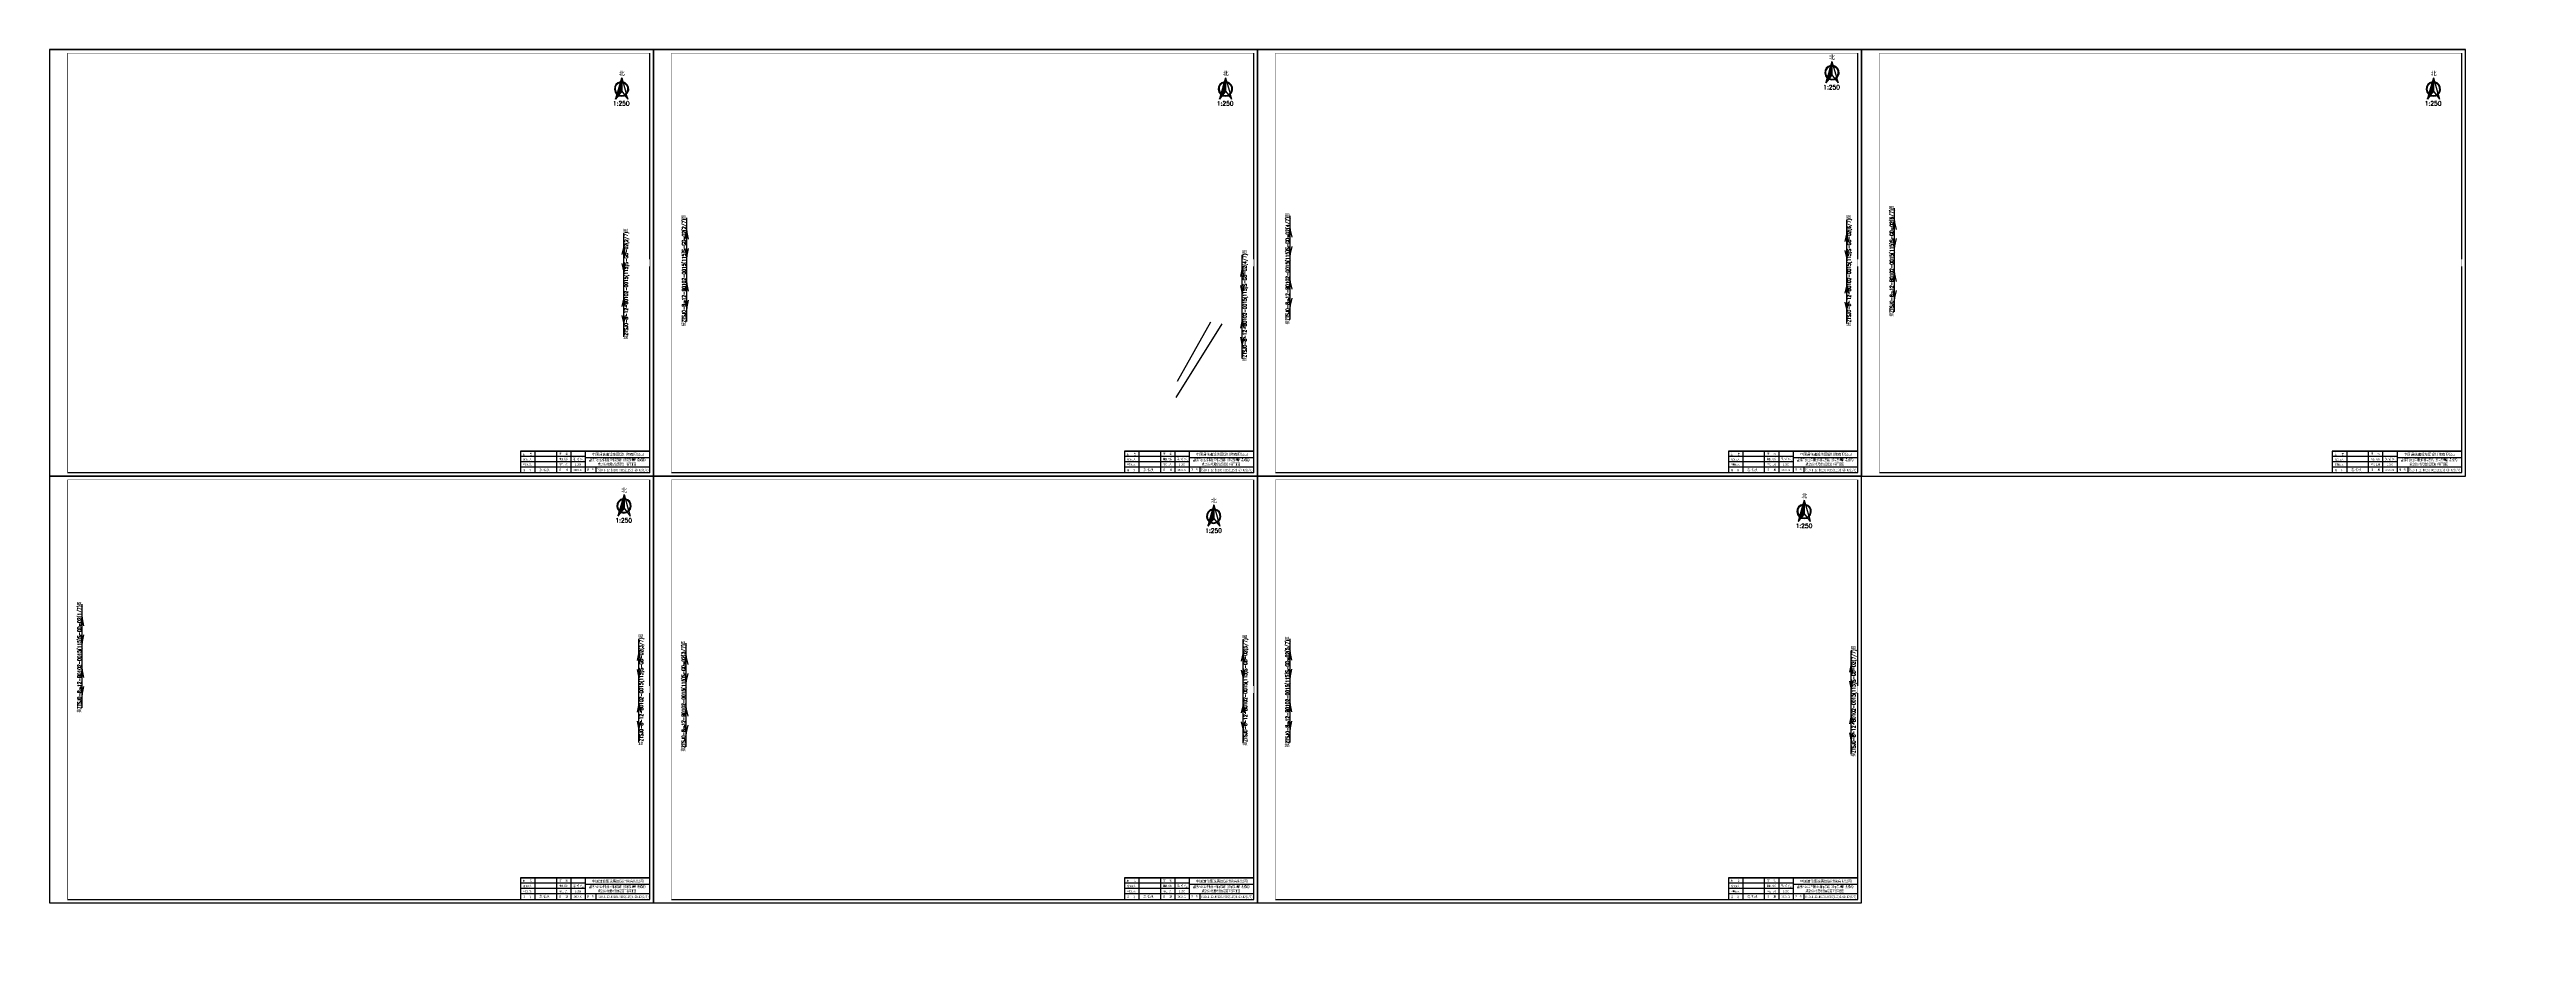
# Paper-space layout '布局1' of a CAD drawing. Header units: inches. Extents: x -1132 to 590, y -479 to 143.
# The model-space entities are those that its viewports show. They can reach past a viewport. Long polylines and large blocks are cut down to what shows.
import ezdxf
from ezdxf.enums import TextEntityAlignment as Align

# ---------------------------------------------------------------- set-up
doc = ezdxf.new("R2010")
doc.units = ezdxf.units.IN
doc.header["$LTSCALE"] = 0.5
doc.header["$MEASUREMENT"] = 0
doc.linetypes.add('XX21', pattern=[3, 2, -1])
for name, color, linetype in [('0_RDCAD', 2, 'Continuous'), ('1_RDCAD', 3, 'Continuous'), ('3_RDCAD', 4, 'Continuous'), ('4_RDCAD', 7, 'Continuous'), ('BJ04', 7, 'Continuous'), ('BJ09', 7, 'Continuous'), ('PAPERFRAME', 7, 'Continuous'), ('xxxxxxxxxxxxxxxxxxxxxxxxxxxxx', 7, 'Continuous'), ('底图', 7, 'Continuous'), ('通信管线', 7, 'Continuous'), ('通信管道', 7, 'Continuous')]:
    doc.layers.add(name, color=color, linetype=linetype)
doc.layers.get('xxxxxxxxxxxxxxxxxxxxxxxxxxxxx').freeze()
doc.styles.get("Standard").update_dxf_attribs({"font": 'txt.shx', "bigfont": 'hztxt.shx'})
doc.styles.add('STYLE1', font='')
doc.styles.add('单线宋体', font='txt.shx', dxfattribs={"width": 0.75, "bigfont": 'hztxt.shx'})
doc.styles.add('标题文字', font='', dxfattribs={"width": 0.68})
doc.styles.add('标题栏', font='simhei.ttf', dxfattribs={"width": 0.68})
doc.styles.get('STYLE1').set_extended_font_data('SimSun')
doc.styles.get('标题文字').set_extended_font_data('SimSun')

# ---------------------------------------------------------------- blocks, each defined once
blk = doc.blocks.new('3131')
for p, q in [((506307, 313122.6), (506727, 313122.6)), ((506727, 313122.6), (506307, 313122.6)), ((506307, 313122.6), (506307, 312974.2)), ((506724.5, 312976.7), (506724.5, 313120.1)), ((506727, 312974.2), (506727, 313122.6)), ((506307, 312974.2), (506307, 312825.7)), ((506724.5, 312828.2), (506724.5, 312971.7)), ((506727, 312825.7), (506727, 312974.2)), ((506307, 312825.7), (506727, 312825.7)), ((506319.5, 312828.2), (506724.5, 312828.2))]:
    blk.add_line(p, q)
at = {"const_width": 0.35}
for points in [[(506319.5, 312971.7), (506319.5, 313120.1), (506724.5, 313120.1), (506724.5, 312971.7)], [(506724.5, 312971.7), (506724.5, 312828.2), (506319.5, 312828.2), (506319.5, 312971.7)]]:
    blk.add_lwpolyline(points, dxfattribs=at)
blk = doc.blocks.new('M9502')
at = {"linetype": 'Continuous'}
for p, q in [((2.5, 0), (0, 0)), ((4.125, 1.25), (2.5, 0)), ((2.5, 0), (4.125, -1.25)), ((6.6875, 0), (3.3125, 0)), ((7.5, 0), (5.875, 1.25)), ((5.875, -1.25), (7.5, 0)), ((12.5, 0), (7.5, 0)), ((14.125, 1.25), (12.5, 0)), ((12.5, 0), (14.125, -1.25)), ((16.6875, 0), (13.3125, 0)), ((17.5, 0), (15.875, 1.25)), ((15.875, -1.25), (17.5, 0)), ((20, 0), (17.5, 0))]:
    blk.add_line(p, q, dxfattribs=at)
blk = doc.blocks.new('941')
for p, q in [((-0.5, -1), (-0.5, 1)), ((0.5, -1), (0.5, 1))]:
    blk.add_line(p, q)
blk = doc.blocks.new('RDCADTITLE')
at = {"ltscale": 10}
blk.add_line((-160, 30), (-130, 30), dxfattribs=at)
at = {"color": 0, "ltscale": 10}
blk.add_lwpolyline([(-180, 30, 0, 0, 0), (0, 30, 0.5, 180, 0)], format="xyseb", dxfattribs=at)
at = {"ltscale": 10, "const_width": 0.5}
blk.add_lwpolyline([(-180, 0), (-180, 30), (0, 30)], dxfattribs=at)
at = {"ltscale": 10}
blk.add_lwpolyline([(-180, 30), (0, 30), (-180, 30)], dxfattribs=at)
at = {"layer": '0_RDCAD', "color": 0}
for p, q in [((-180, 30), (-180, 0)), ((-90, 22.5), (-180, 22.5)), ((-90, 15), (-180, 15)), ((0, 7.5), (-180, 7.5)), ((-180, 0), (0, 0)), ((-160, 30), (-160, 0)), ((-130, 30), (-130, 0)), ((-110, 30), (-110, 0)), ((-90, 30), (-90, 0)), ((-90, 21), (0, 21)), ((-75, 7.5), (-75, 0)), ((0, 0), (0, 30))]:
    blk.add_line(p, q, dxfattribs=at)
at = {"layer": '1_RDCAD', "color": 0}
blk.add_line((0, 30), (-180, 30), dxfattribs=at)
for s, height, style, width, p in [('主    管', 2.8, 'STYLE1', 0.75, (-170.4, 26)), ('总负责人', 2.8, 'STYLE1', 0.75, (-170.4, 18.5)), ('设\u3000\u3000计', 2.8, 'STYLE1', 0.75, (-170.4, 3.4)), ('单项负责人', 2.8, 'STYLE1', 0.6, (-170.3, 11.2)), ('单位、比例', 2.8, 'STYLE1', 0.6, (-120, 11.2)), ('中国通信建设集团设计院有限公司', 3.6, '标题栏', 0.95, (-44.5, 25.5))]:
    blk.add_text(s, height=height, dxfattribs=dict(style=style, width=width)).set_placement(p, align=Align.MIDDLE)
at = {"style": 'STYLE1'}
for s, width, p in [('制图、校核', 0.6, (-120, 18.8)), ('审\u3000\u3000核', 0.75, (-120, 26.2)), ('日\u3000\u3000期', 0.75, (-120, 3.8)), ('图  号', 0.75, (-82.5, 3.8))]:
    blk.add_text(s, height=2.8, dxfattribs=dict(at, width=width)).set_placement(p, align=Align.MIDDLE_CENTER)
at = {"style": 'STYLE1', "width": 0.75}
for tag, p in [('A1', (-145, 26.2)), ('A3', (-145, 18.8)), ('A4', (-145, 11.2)), ('A4', (-145, 3.8)), ('B1', (-100, 26.2)), ('B2', (-100, 18.8)), ('B3', (-100, 11.2)), ('B4', (-100, 3.8))]:
    blk.add_attdef(tag, text='', height=2.8, dxfattribs=at).set_placement(p, align=Align.MIDDLE_CENTER)
at = {"layer": '4_RDCAD', "style": '标题文字', "width": 0.65}
for tag, height, p in [('ZTSJ4-09-系统立项编码-流水号+设计阶段-专业代码-图号', 2.8, (-37.6, 3.8)), ('C2', 3.4, (-45, 18)), ('C3', 3.4, (-45, 11.7))]:
    blk.add_attdef(tag, text='', height=height, dxfattribs=at).set_placement(p, align=Align.MIDDLE_CENTER)
blk = doc.blocks.new('chencunxu')
at = {"const_width": 0.1}
for points in [[(1324.4, 542.4), (1324.5, 542.4), (1324.6, 542.5), (1324.7, 542.5), (1324.8, 542.6), (1325.1, 542.7), (1325.4, 542.9), (1325.4, 542.9), (1325.4, 542.9), (1325.4, 542.8), (1325.4, 542.8), (1325.4, 542.7), (1325.4, 542.7), (1325.4, 542.6), (1325.4, 542.5), (1325.4, 542.5), (1325.3, 542.5), (1325.3, 542.4), (1325.3, 542.4), (1325.3, 542.3), (1325.4, 542.2), (1325.4, 542.1), (1325.4, 542), (1325.4, 542), (1325.4, 542), (1325.3, 542), (1325.3, 542.1), (1325.3, 542.1), (1325.2, 542.1), (1325.2, 542.2), (1325.1, 542.2), (1325.1, 542.3), (1325.1, 542.3), (1325, 542.4), (1325, 542.3), (1325, 542.2), (1325, 542.1), (1325, 542), (1325, 541.9), (1325, 541.8), (1324.9, 541.7), (1324.9, 541.6), (1324.9, 541.5), (1324.9, 541.4), (1324.9, 541.2), (1324.9, 541.1), (1324.8, 541), (1324.8, 540.8), (1324.8, 540.7), (1324.8, 540.7), (1324.8, 540.5), (1324.8, 540.6), (1324.8, 540.6)], [(1326.1, 542.7), (1326, 542.5), (1326, 542.5), (1326, 542.4), (1325.9, 542.3), (1325.9, 542.3), (1325.8, 542.2), (1325.8, 542.1), (1325.8, 542), (1325.7, 541.9), (1325.7, 541.8), (1325.6, 541.7), (1325.6, 541.6), (1325.5, 541.5), (1325.5, 541.4), (1325.5, 541.3), (1325.4, 541.2), (1325.4, 541.2), (1325.4, 541.1), (1325.4, 541.1), (1325.4, 541.1), (1325.4, 541.1), (1325.7, 541.1), (1325.8, 541.1), (1326, 541.2), (1326.1, 541.2), (1326.1, 541.3), (1326.1, 541.3), (1326.2, 541.3), (1326.1, 541.4), (1326.1, 541.4), (1326.1, 541.4)], [(1325.4, 540.9), (1325.3, 540.9), (1325.3, 540.8), (1325.3, 540.8), (1325.3, 540.8), (1325.3, 540.8), (1325.3, 540.8), (1325.3, 540.7), (1325.3, 540.7), (1325.3, 540.7), (1325.3, 540.6), (1325.4, 540.6), (1325.4, 540.6), (1325.4, 540.6), (1325.4, 540.6), (1325.5, 540.6), (1325.5, 540.6), (1325.5, 540.6), (1325.5, 540.6), (1325.6, 540.6), (1325.6, 540.6), (1325.6, 540.6), (1325.6, 540.6)], [(1325.4, 541.9), (1325.5, 541.9), (1325.6, 542), (1325.7, 542), (1325.8, 542.1), (1325.9, 542.1), (1326, 542.1), (1326.1, 542.1), (1326.2, 542.2), (1326.2, 542.2), (1326.3, 542.2)], [(1325.9, 541.6), (1325.9, 541.5), (1325.9, 541.5), (1325.8, 541.4), (1325.8, 541.4), (1325.8, 541.3), (1325.8, 541.3), (1325.8, 541.2), (1325.8, 541.1), (1325.8, 540.8), (1325.8, 540.7), (1325.8, 540.4), (1325.8, 540.3), (1325.7, 540.3), (1325.7, 540.4), (1325.7, 540.4)], [(1326.5, 540.9), (1326.6, 540.9), (1326.6, 540.9), (1326.6, 540.9), (1326.7, 540.9), (1326.7, 540.8), (1326.7, 540.8), (1326.8, 540.8), (1326.8, 540.8), (1326.8, 540.8), (1326.9, 540.7), (1326.9, 540.7)], [(1327, 541.8), (1327.1, 541.8), (1327.1, 541.9), (1327.2, 541.9), (1327.2, 541.9), (1327.3, 542), (1327.4, 542), (1327.5, 542.1), (1327.6, 542.1), (1327.7, 542.1), (1327.9, 542.1), (1327.9, 542.2), (1328.1, 542.2), (1328.2, 542.2), (1328.3, 542.2), (1328.4, 542.3), (1328.6, 542.3), (1328.6, 542.3), (1328.7, 542.4), (1328.8, 542.4), (1328.9, 542.4), (1328.9, 542.4), (1328.9, 542.4), (1328.9, 542.5), (1328.9, 542.5), (1328.8, 542.5), (1328.8, 542.5)], [(1328.5, 542.9), (1328.5, 542.9), (1328.5, 542.8), (1328.4, 542.7), (1328.4, 542.6), (1328.3, 542.6), (1328.3, 542.5), (1328.2, 542.4), (1328.2, 542.4), (1328.1, 542.3), (1328.1, 542.1), (1328, 542), (1327.9, 541.9), (1327.9, 541.8), (1327.8, 541.7), (1327.8, 541.6), (1327.7, 541.6), (1327.7, 541.5), (1327.7, 541.5), (1327.6, 541.4), (1327.5, 541.3), (1327.5, 541.3), (1327.5, 541.2), (1327.5, 541.2), (1327.5, 541.2), (1327.5, 541.2), (1327.5, 541.2), (1327.5, 541.2), (1327.5, 541.2)], [(1327.9, 541.7), (1327.9, 541.7), (1327.9, 541.7), (1327.9, 541.7), (1327.9, 541.7), (1327.9, 541.6), (1327.9, 541.6), (1327.9, 541.6), (1327.9, 541.6), (1327.9, 541.6), (1327.9, 541.5), (1327.9, 541.3), (1327.8, 541.2), (1327.8, 541), (1327.8, 540.9), (1327.8, 540.8), (1327.8, 540.6)], [(1327.9, 541.3), (1327.9, 541.3), (1327.9, 541.3), (1327.9, 541.4), (1328, 541.4), (1328, 541.5), (1328, 541.5), (1328.1, 541.6), (1328.2, 541.7), (1328.2, 541.7), (1328.3, 541.8), (1328.3, 541.8), (1328.4, 541.8), (1328.4, 541.8), (1328.4, 541.7), (1328.4, 541.7), (1328.5, 541.7), (1328.5, 541.7), (1328.4, 541.6), (1328.4, 541.5), (1328.4, 541.5), (1328.4, 541.4), (1328.5, 541.3), (1328.5, 541.3), (1328.5, 541.2), (1328.5, 541.1), (1328.5, 541), (1328.5, 541), (1328.5, 540.9), (1328.5, 540.8), (1328.5, 540.7), (1328.6, 540.6), (1328.6, 540.5), (1328.6, 540.5), (1328.6, 540.5), (1328.5, 540.5), (1328.5, 540.5), (1328.5, 540.5), (1328.5, 540.5), (1328.3, 540.7), (1328.1, 540.9), (1328, 541), (1328, 541), (1328, 541), (1328, 541.1), (1328, 541.1), (1328, 541.1), (1328, 541.1), (1328, 541.1), (1328, 541.2), (1328.1, 541.2), (1328.1, 541.2), (1328.2, 541.2), (1328.2, 541.2), (1328.2, 541.2), (1328.3, 541.3), (1328.4, 541.3), (1328.5, 541.3), (1328.6, 541.3), (1328.7, 541.3), (1328.8, 541.3), (1328.9, 541.3)], [(1329.4, 541.7), (1329.5, 541.7), (1329.6, 541.7), (1329.7, 541.7), (1329.7, 541.8), (1329.8, 541.8), (1329.9, 541.8), (1330, 541.8), (1330.1, 541.8), (1330.1, 541.8), (1330.2, 541.8), (1330.2, 541.8), (1330.2, 541.8), (1330.3, 541.8), (1330.3, 541.8), (1330.3, 541.8), (1330.3, 541.8), (1330.3, 541.8), (1330.3, 541.7), (1330.3, 541.7), (1330.2, 541.7), (1330.2, 541.6), (1330.2, 541.5), (1330.2, 541.5), (1330.1, 541.4), (1330.1, 541.3), (1330.1, 541.3), (1330.1, 541.2), (1330.1, 541.1), (1330, 541), (1330, 541), (1330, 540.9), (1330, 540.9), (1330, 540.9), (1330, 540.8), (1330.1, 540.8), (1330.1, 540.8), (1330.1, 540.7), (1330.1, 540.7), (1330.2, 540.6), (1330.2, 540.6), (1330.3, 540.6), (1330.4, 540.6), (1330.6, 540.5), (1330.8, 540.5), (1331, 540.5), (1331.1, 540.5), (1331.3, 540.5), (1331.4, 540.5), (1331.5, 540.5), (1331.6, 540.5), (1331.7, 540.6), (1331.8, 540.6), (1331.9, 540.6), (1331.9, 540.6), (1331.9, 540.7), (1331.9, 540.7), (1331.8, 540.7), (1331.7, 540.8), (1331.7, 540.9), (1331.6, 541), (1331.6, 541), (1331.6, 541), (1331.5, 541), (1331.5, 541)], [(1329.9, 542.6), (1329.9, 542.5), (1329.9, 542.5), (1329.9, 542.5), (1329.9, 542.4), (1329.9, 542.4), (1329.9, 542.3), (1329.8, 542.2), (1329.8, 542), (1329.8, 542), (1329.8, 541.9), (1329.8, 541.7), (1329.8, 541.6), (1329.8, 541.5), (1329.7, 541.3), (1329.7, 541.2), (1329.7, 541.1), (1329.7, 541), (1329.7, 541), (1329.7, 540.8), (1329.7, 540.7), (1329.7, 540.7), (1329.7, 540.6), (1329.7, 540.6)], [(1330.7, 542.2), (1330.7, 542.2), (1330.7, 542.1), (1330.7, 542.1), (1330.6, 542.1), (1330.6, 542), (1330.6, 542), (1330.6, 542), (1330.6, 541.9), (1330.6, 541.8), (1330.6, 541.6), (1330.6, 541.5), (1330.6, 541.5), (1330.6, 541.4), (1330.6, 541.3)], [(1330.7, 542.3), (1330.7, 542.3), (1330.7, 542.3), (1330.8, 542.4), (1330.8, 542.4), (1330.9, 542.5), (1330.9, 542.5), (1331, 542.5), (1331, 542.5), (1331, 542.5), (1331, 542.5), (1331.1, 542.5), (1331.1, 542.4), (1331.1, 542.4), (1331.1, 542.3), (1331.1, 542.2), (1331.1, 542), (1331.1, 541.9), (1331.1, 541.8), (1331.1, 541.7), (1331.1, 541.6), (1331.1, 541.5), (1331.1, 541.4), (1331.1, 541.4), (1331.1, 541.3), (1331.1, 541.3), (1331.1, 541.3), (1331.1, 541.2), (1331.1, 541.2), (1331.1, 541.2), (1331.1, 541.1), (1331.1, 541.1), (1331.1, 541.1), (1331.1, 541.1), (1331.1, 541.1), (1331.1, 541.1), (1331.1, 541.1), (1331.1, 541.1), (1331.1, 541.2), (1331, 541.2), (1331, 541.3), (1331, 541.4), (1331, 541.4), (1331, 541.4), (1330.9, 541.4)], [(1330.6, 541.6), (1330.7, 541.6), (1330.7, 541.6), (1330.7, 541.6), (1330.8, 541.6), (1330.8, 541.6), (1330.9, 541.6), (1330.9, 541.6), (1330.9, 541.6), (1330.9, 541.6), (1330.9, 541.6), (1330.9, 541.6), (1330.9, 541.6), (1330.9, 541.6)], [(1330.6, 541.1), (1330.6, 541.1), (1330.7, 541.1), (1330.7, 541.1), (1330.8, 541.1), (1330.8, 541.1), (1330.9, 541.1), (1330.9, 541.1), (1331, 541.1), (1331, 541.1), (1331, 541.1), (1331, 541.1)]]:
    blk.add_lwpolyline(points, dxfattribs=at)

msp = doc.modelspace()

# ---------------------------------------------------------------- wipeouts: each hides what was drawn before it
at = {"linetype": 'Continuous'}
for points in [[(507622.4, 313316.1), (507622.4, 313261.7), (507650.7, 313261.7), (507650.7, 313316.1)], [(508470.7, 313302), (508470.7, 313247.6), (508499.1, 313247.6), (508499.1, 313302)], [(508467.4, 313015.9), (508467.4, 312961.5), (508495.7, 312961.5), (508495.7, 313015.9)]]:
    msp.add_wipeout(points, dxfattribs=at).dxf.layer = '通信管道'
msp.add_wipeout([(507636.7, 313017), (507636.7, 312962.5), (507665.1, 312962.5), (507665.1, 313017)], dxfattribs=at).translate(0, 0, 164.6).dxf.layer = '通信管道'

psp = doc.layouts.new('布局1')

# ---------------------------------------------------------------- hatches: boundary and pattern name
h = psp.add_hatch()
h.set_pattern_fill('ANSI31', color=256, scale=0.5, style=0)
h.set_pattern_definition([(45, (-734.50741, 115.248686), (-0.04419417, 0.04419417), [])])
h.paths.add_polyline_path([(-737.6, 112, 0.081754), (-736.4, 111.2), (-734.4, 113.7), (-734.4, 123)])
h.paths.add_polyline_path([(-738.7, 108.2), (-736.7, 110.8, -0.063071), (-737.7, 111.4)])
h = psp.add_hatch()
h.set_pattern_fill('ANSI31', color=256, scale=0.5, style=0)
h.set_pattern_definition([(45, (-314.50741, 115.248686), (-0.04419417, 0.04419417), [])])
h.paths.add_polyline_path([(-317.6, 112, 0.081754), (-316.4, 111.2), (-314.4, 113.7), (-314.4, 123)])
h.paths.add_polyline_path([(-318.7, 108.2), (-316.7, 110.8, -0.063071), (-317.7, 111.4)])
h = psp.add_hatch()
h.set_pattern_fill('ANSI31', color=256, scale=0.5, style=0)
h.set_pattern_definition([(45, (107.16144, 126.58229), (-0.04419417, 0.04419417), [])])
h.paths.add_polyline_path([(104.1, 123.3, 0.081754), (105.3, 122.5), (107.2, 125), (107.2, 134.4)])
h.paths.add_polyline_path([(103, 119.5), (105, 122.1, -0.063071), (103.9, 122.8)])
h = psp.add_hatch()
h.set_pattern_fill('ANSI31', color=256, scale=0.5, style=0)
h.set_pattern_definition([(45, (525.49259, 115.248686), (-0.04419417, 0.04419417), [])])
h.paths.add_polyline_path([(522.4, 112, 0.081754), (523.6, 111.2), (525.6, 113.7), (525.6, 123)])
h.paths.add_polyline_path([(521.3, 108.2), (523.3, 110.8, -0.063071), (522.3, 111.4)])
h = psp.add_hatch()
h.set_pattern_fill('ANSI31', color=256, scale=0.5, style=0)
h.set_pattern_definition([(45, (-732.81309, -174.81386), (-0.04419417, 0.04419417), [])])
h.paths.add_polyline_path([(-735.9, -178.1, 0.081754), (-734.7, -178.9), (-732.7, -176.4), (-732.7, -167)])
h.paths.add_polyline_path([(-737, -181.9), (-735, -179.3, -0.063071), (-736.1, -178.6)])
h = psp.add_hatch()
h.set_pattern_fill('ANSI31', color=256, scale=0.5, style=0)
h.set_pattern_definition([(45, (87.922254, -178.67579), (-0.04419417, 0.04419417), [])])
h.paths.add_polyline_path([(84.8, -181.9, 0.081754), (86, -182.8), (88, -180.3), (88, -170.9)])
h.paths.add_polyline_path([(83.8, -185.7), (85.7, -183.2, -0.063071), (84.7, -182.5)])
h = psp.add_hatch()
h.set_pattern_fill('ANSI31', color=256, scale=0.5, style=0)
h.set_pattern_definition([(45, (-322.675657, -181.9707), (-0.04419417, 0.04419417), [])])
h.paths.add_polyline_path([(-325.8, -185.2, 0.081754), (-324.6, -186.1), (-322.6, -183.5), (-322.6, -174.2)])
h.paths.add_polyline_path([(-326.8, -189), (-324.9, -186.5, -0.063071), (-325.9, -185.8)])

# ---------------------------------------------------------------- linework, layer by layer
for p, q in [((-348.8, -99.3), (-316.7, -48.1)), ((-347.9, -88.1), (-324.8, -46.7))]:
    psp.add_line(p, q)
for points in [[(-734.4, 123), (-737.6, 112)], [(-734.4, 123), (-734.4, 113.7)], [(-734.4, 123), (-731.3, 112.1)], [(-314.4, 123), (-317.6, 112)], [(-314.4, 123), (-314.4, 113.7)], [(-314.4, 123), (-311.3, 112.1)], [(103.9, 122.8), (103, 119.5)], [(105, 122.1), (103, 119.5)], [(107.2, 134.4), (104.1, 123.3)], [(107.2, 125), (105.3, 122.5)], [(107.2, 134.4), (107.2, 125)], [(107.2, 134.4), (110.3, 123.4)], [(107.2, 125), (109.1, 122.5)], [(109.4, 122.1), (111.5, 119.5)], [(110.5, 122.9), (111.5, 119.5)], [(525.6, 123), (522.4, 112)], [(525.6, 123), (525.6, 113.7)], [(525.6, 123), (528.7, 112.1)], [(-737.7, 111.4), (-738.7, 108.2)], [(-736.7, 110.8), (-738.7, 108.2)], [(-734.4, 113.7), (-736.4, 111.2)], [(-734.4, 113.7), (-732.5, 111.2)], [(-732.2, 110.8), (-730.2, 108.2)], [(-731.2, 111.5), (-730.2, 108.2)], [(-317.7, 111.4), (-318.7, 108.2)], [(-316.7, 110.8), (-318.7, 108.2)], [(-314.4, 113.7), (-316.4, 111.2)], [(-314.4, 113.7), (-312.5, 111.2)], [(-312.2, 110.8), (-310.2, 108.2)], [(-311.2, 111.5), (-310.2, 108.2)], [(522.3, 111.4), (521.3, 108.2)], [(523.3, 110.8), (521.3, 108.2)], [(525.6, 113.7), (523.6, 111.2)], [(525.6, 113.7), (527.5, 111.2)], [(527.8, 110.8), (529.8, 108.2)], [(528.8, 111.5), (529.8, 108.2)], [(-732.7, -167), (-735.9, -178.1)], [(-732.7, -167), (-732.7, -176.4)], [(-732.7, -167), (-729.6, -178)], [(88, -170.9), (84.8, -181.9)], [(88, -170.9), (88, -180.3)], [(88, -170.9), (91.1, -181.9)], [(-736.1, -178.6), (-737, -181.9)], [(-735, -179.3), (-737, -181.9)], [(-732.7, -176.4), (-734.7, -178.9)], [(-732.7, -176.4), (-730.8, -178.9)], [(-730.5, -179.3), (-728.5, -181.9)], [(-729.5, -178.5), (-728.5, -181.9)], [(-325.9, -185.8), (-326.8, -189)], [(-324.9, -186.5), (-326.8, -189)], [(-322.6, -174.2), (-325.8, -185.2)], [(-322.6, -183.5), (-324.6, -186.1)], [(-322.6, -174.2), (-322.6, -183.5)], [(-322.6, -174.2), (-319.5, -185.1)], [(-322.6, -183.5), (-320.7, -186)], [(-320.4, -186.4), (-318.4, -189)], [(-319.3, -185.7), (-318.4, -189)], [(84.7, -182.5), (83.8, -185.7)], [(85.7, -183.2), (83.8, -185.7)], [(88, -180.3), (86, -182.8)], [(88, -180.3), (89.9, -182.7)], [(90.2, -183.1), (92.2, -185.7)], [(91.3, -182.4), (92.2, -185.7)]]:
    psp.add_lwpolyline(points)
for centre, radius, start, end in [((107.2, 126.6), 5, 98.6099, 79.8232), ((107.2, 126.6), 4.5, 101.546, 76.6655), ((-734.5, 115.2), 5, 98.6099, 79.8232), ((-734.5, 115.2), 4.5, 101.546, 76.6655), ((-314.5, 115.2), 5, 98.6099, 79.8232), ((-314.5, 115.2), 4.5, 101.546, 76.6655), ((525.5, 115.2), 5, 98.6099, 79.8232), ((525.5, 115.2), 4.5, 101.546, 76.6655), ((-732.8, -174.8), 5, 98.6099, 79.8232), ((-732.8, -174.8), 4.5, 101.546, 76.6655), ((-322.7, -182), 5, 98.6099, 79.8232), ((-322.7, -182), 4.5, 101.546, 76.6655), ((87.9, -178.7), 5, 98.6099, 79.8232), ((87.9, -178.7), 4.5, 101.546, 76.6655)]:
    psp.add_arc(centre, radius, start, end)
for p in [(-804.8, -151.7, 164.6), (-384.8, -151.7, 164.6), (35.2, -151.7, 164.6), (455.2, -151.7, 164.6), (-804.8, -448.6, 164.6), (-384.8, -448.6, 164.6), (35.2, -448.6, 164.6)]:
    psp.add_point(p)
at = {"ltscale": 0.15873}
for p in [(-804.8, -151.7, 164.6), (-384.8, -151.7, 164.6), (35.2, -151.7, 164.6), (455.2, -151.7, 164.6), (-804.8, -448.6, 164.6), (-384.8, -448.6, 164.6), (35.2, -448.6, 164.6)]:
    psp.add_point(p, dxfattribs=at)
at = {"layer": 'BJ04', "linetype": 'XX21', "elevation": 82.3, "flags": 128}
for points in [[(-756.3, -143.9), (-756.3, -142.9)], [(-336.3, -143.9), (-336.3, -142.9)], [(83.7, -143.9), (83.7, -142.9)], [(503.7, -143.9), (503.7, -142.9)], [(-756.3, -440.8), (-756.3, -439.8)], [(-336.3, -440.8), (-336.3, -439.8)], [(83.7, -440.8), (83.7, -439.8)]]:
    psp.add_lwpolyline(points, dxfattribs=at)

# ---------------------------------------------------------------- block references
for p in [(-507439.2, -312979.9, 164.6), (-507019.2, -312979.9, 164.6), (-506599.2, -312979.9, 164.6), (-506179.2, -312979.9, 164.6), (-507439.2, -313276.8, 164.6), (-507019.2, -313276.8, 164.6), (-506599.2, -313276.8, 164.6)]:
    psp.add_blockref('3131', p)
at = {"layer": '3_RDCAD', "xscale": 3.603068985627033, "rotation": 270}
for p, zscale in [((-689.2, 25.5), 3.603068985593794), ((-269.4, 26.9), 3.603068985593794), ((117.5, 24.1), 3.603068985593801), ((150.8, 32.3), 3.603068985593794), ((-733, 14.9), 3.603068985593801), ((-302.8, -0.3), 3.603068985593801), ((-1109.6, -243.3), 3.603068985593794), ((-722.4, -267.5), 3.603068985593801), ((-689.5, -270.3), 3.603068985593794), ((-302.3, -267.9), 3.603068985593801), ((-269.5, -267.3), 3.603068985593794), ((120.6, -275.6), 3.603068985593801)]:
    psp.add_blockref('M9502', p, dxfattribs=dict(at, zscale=zscale))
at = {"layer": 'BJ09', "linetype": 'Continuous', "xscale": 0.5, "yscale": 0.5, "zscale": 0.5}
for p in [(-726, -142.7, 82.3), (-306, -142.7, 82.3), (114, -142.7, 82.3), (534, -142.7, 82.3), (-726, -439.6, 82.3), (-306, -439.6, 82.3), (114, -439.6, 82.3)]:
    psp.add_blockref('941', p, dxfattribs=at)
at = {"layer": 'PAPERFRAME', "ltscale": 0.15873, "xscale": 0.5, "yscale": 0.5, "zscale": 0.5}
for p in [(-714.8, -151.7, 164.6), (-294.8, -151.7, 164.6), (125.2, -151.7, 164.6), (545.2, -151.7, 164.6), (-714.8, -448.6, 164.6), (-294.8, -448.6, 164.6), (125.2, -448.6, 164.6)]:
    psp.add_blockref('RDCADTITLE', p, dxfattribs=at).add_auto_attribs({'B3': '1:250', 'B4': '2013.01'})
at = {"layer": '通信管线', "color": 0, "linetype": 'Continuous'}
for p in [(-2116.1, -691.3, 82.3), (-2092.8, -683.9, 82.3), (-1696.1, -691.3, 82.3), (-1672.8, -683.9, 82.3), (-1276.1, -691.3, 82.3), (-1252.8, -683.9, 82.3), (-856.1, -691.3, 82.3), (-832.8, -683.9, 82.3), (-2116.1, -988.2, 82.3), (-2092.8, -980.8, 82.3), (-1696.1, -988.2, 82.3), (-1672.8, -980.8, 82.3), (-1276.1, -988.2, 82.3), (-1252.8, -980.8, 82.3)]:
    psp.add_blockref('chencunxu', p, dxfattribs=at)

# ---------------------------------------------------------------- texts
for s, p in [('北', (107.3, 137.5)), ('北', (-734.3, 126.2)), ('北', (-314.3, 126.2)), ('北', (525.7, 126.2)), ('1:250', (-734.7, 105.2)), ('1:250', (-314.7, 105.2)), ('1:250', (107, 116.5)), ('1:250', (525.3, 105.2)), ('北', (-732.6, -163.8)), ('北', (-322.5, -171)), ('北', (88.1, -167.7)), ('1:250', (-733, -184.9)), ('1:250', (87.8, -188.7)), ('1:250', (-322.8, -192))]:
    psp.add_text(s, height=3).set_placement(p, align=Align.MIDDLE)
at = {"color": 7, "lineweight": 25, "style": '标题文字', "width": 0.68}
for s, p in [('北京市2012年朝阳区育慧东路（安慧东里路-鼎成路）', (-736.7, -142.9, 164.6)), ('架空线入地配线信息管道工程平面图', (-737.7, -145.8, 164.6)), ('ZTSJ0-8-12-B0102-0015(115)S-GD-02(1/7)', (-734.1, -149.9, 164.6)), ('北京市2012年朝阳区育慧东路（安慧东里路-鼎成路）', (-316.7, -142.9, 164.6)), ('架空线入地配线信息管道工程平面图', (-317.7, -145.8, 164.6)), ('ZTSJ0-8-12-B0102-0015(115)S-GD-02(3/7)', (-314.1, -149.9, 164.6)), ('北京市2012年朝阳区育慧东路（安慧东里路-鼎成路）', (103.3, -142.9, 164.6)), ('架空线入地配线信息管道工程平面图', (102.3, -145.8, 164.6)), ('ZTSJ0-8-12-B0102-0015(115)S-GD-02(5/7)', (105.9, -149.9, 164.6)), ('北京市2012年朝阳区育慧东路（安慧东里路-鼎成路）', (523.3, -142.9, 164.6)), ('架空线入地配线信息管道工程平面图', (522.3, -145.8, 164.6)), ('ZTSJ0-8-12-B0102-0015(115)S-GD-02(7/7)', (525.9, -149.9, 164.6)), ('北京市2012年朝阳区育慧东路（安慧东里路-鼎成路）', (-736.7, -439.8, 164.6)), ('架空线入地配线信息管道工程平面图', (-737.7, -442.7, 164.6)), ('ZTSJ0-8-12-B0102-0015(115)S-GD-02(2/7)', (-734.1, -446.8, 164.6)), ('北京市2012年朝阳区育慧东路（安慧东里路-鼎成路）', (-316.7, -439.8, 164.6)), ('架空线入地配线信息管道工程平面图', (-317.7, -442.7, 164.6)), ('ZTSJ0-8-12-B0102-0015(115)S-GD-02(4/7)', (-314.1, -446.8, 164.6)), ('北京市2012年朝阳区育慧东路（安慧东里路-鼎成路）', (103.3, -439.8, 164.6)), ('架空线入地配线信息管道工程平面图', (102.3, -442.7, 164.6)), ('ZTSJ0-8-12-B0102-0015(115)S-GD-02(6/7)', (105.9, -446.8, 164.6))]:
    psp.add_text(s, height=1.75, dxfattribs=at).set_placement(p, align=Align.MIDDLE_CENTER)
at = {"layer": '底图', "color": 0, "linetype": 'Continuous', "style": '单线宋体', "width": 0.75}
for s, p in [('接ZTSJ0-8-12-B0102-0015(115)S-GD-02(2/7)图', (-691.1, -11.2, -19)), ('接ZTSJ0-8-12-B0102-0015(115)S-GD-02(4/7)图', (-271.3, -9.9, -19)), ('接ZTSJ0-8-12-B0102-0015(115)S-GD-02(6/7)图', (119.1, -11, -39.1)), ('接ZTSJ0-8-12-B0102-0015(115)S-GD-02(6/7)图', (148.8, -4.5, -19)), ('接ZTSJ0-8-12-B0102-0015(115)S-GD-02(2/7)图', (-731.3, -20.2, -39.1)), ('接ZTSJ0-8-12-B0102-0015(115)S-GD-02(4/7)图', (-301.1, -35.4, -39.1)), ('接ZTSJ0-8-12-B0102-0015(115)S-GD-02(1/7)图', (-1111.5, -280.1, -19)), ('接ZTSJ0-8-12-B0102-0015(115)S-GD-02(3/7)图', (-720.8, -302.6, -39.1)), ('接ZTSJ0-8-12-B0102-0015(115)S-GD-02(3/7)图', (-691.4, -307.1, -19)), ('接ZTSJ0-8-12-B0102-0015(115)S-GD-02(5/7)图', (-300.7, -303, -39.1)), ('接ZTSJ0-8-12-B0102-0015(115)S-GD-02(5/7)图', (-271.4, -304.1, -19)), ('接ZTSJ0-8-12-B0102-0015(115)S-GD-02(7/7)图', (122.3, -310.7, -39.1))]:
    psp.add_text(s, height=2.5, rotation=90.0133, dxfattribs=at).set_placement(p, align=Align.MIDDLE_CENTER)

# ---------------------------------------------------------------- viewports
at = {"layer": 'xxxxxxxxxxxxxxxxxxxxxxxxxxxxx'}
psp.add_viewport(center=(-926.4, -5.7, 164.6), size=(386.8, 291.9), view_center_point=(507112.8, 313163.2), view_height=291.9, dxfattribs=at)
for center, size, view_center_point, status in [((-495.9, -5.9, 329.2), (386.8, 291.9), (507886.4, 313163.2), 4), ((-75.9, -5.9, 329.2), (386.8, 291.9), (508660, 313163.2), 6), ((342.6, -5.9, 658.4), (383.8, 291.9), (509435.1, 313163.2), 8), ((-915.9, -302.8, 329.2), (386.8, 291.9), (507499.6, 313163.2), 3), ((-495.9, -302.8, 329.2), (386.8, 291.9), (508273.2, 313163.2), 5), ((-74.4, -302.8, 329.2), (389.8, 291.9), (509048.3, 313163.2), 7)]:
    psp.add_viewport(center=center, size=size, view_center_point=view_center_point, view_height=291.9, status=status, dxfattribs=at)

doc.saveas('drawing.dxf')
